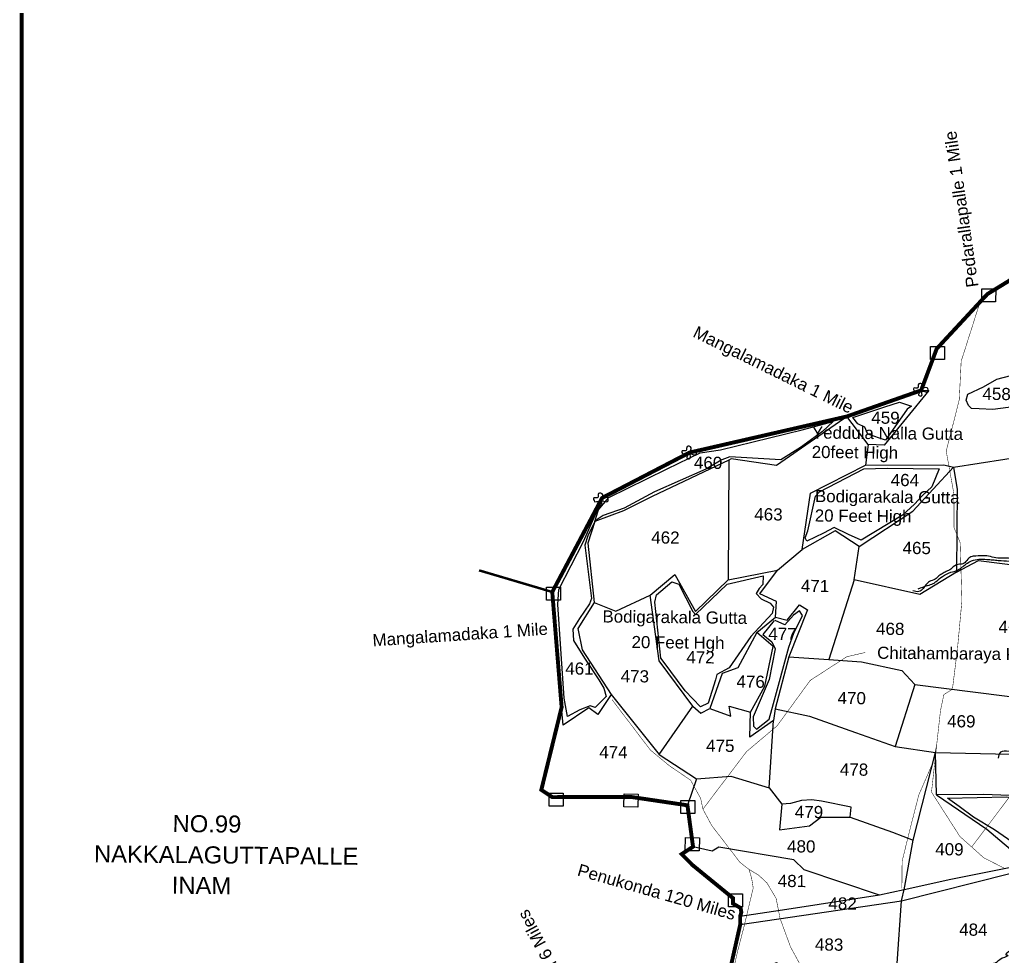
# Model space of a CAD drawing. Header units: feet. Extents: x 817754 to 828518, y 1577595 to 1585637.
# Drawn here: x 818823 to 820827, y 1580975 to 1582884 of the extents above; entities that cross this region are included whole.
import ezdxf
from ezdxf.enums import TextEntityAlignment as Align

# ---------------------------------------------------------------- set-up
doc = ezdxf.new("R2010")
doc.units = ezdxf.units.FT
doc.header["$LTSCALE"] = 15
doc.header["$MEASUREMENT"] = 0
doc.linetypes.add('HIDDEN2', pattern=[0.1875, 0.125, -0.0625])
for name, color, linetype in [('HILL', 17, 'Continuous'), ('PLOT', 7, 'Continuous'), ('PLOT NO', 7, 'Continuous'), ('ROADS', 6, 'HIDDEN2'), ('TANKS-STREAM', 4, 'Continuous'), ('TEXT', 1, 'Continuous'), ('VILLAGE STONES', 240, 'Continuous')]:
    doc.layers.add(name, color=color, linetype=linetype)
doc.layers.add('VILLAGE BOUNDRY', color=5, linetype='HIDDEN2', lineweight=100)
doc.styles.get("Standard").update_dxf_attribs({"font": 'arial.ttf'})
doc.linetypes.add('DOTS', pattern='A,1e-06,-3,["●",Standard,S=3,R=0,X=-1.25,Y=-1.25],-3', length=6.000001)

msp = doc.modelspace()

# ---------------------------------------------------------------- linework, layer by layer
at = {"layer": 'HILL', "lineweight": -2}
for points in [[(820756.9, 1582120.4), (820788.3, 1582135.6), (820815.7, 1582151.1), (820860.2, 1582162.8), (820884.6, 1582169.3), (820892.5, 1582165.4), (820897.2, 1582152.7), (820881.5, 1582118.9), (820859.2, 1582098.3), (820838.9, 1582093.2), (820807.9, 1582089.1), (820779.9, 1582090.8), (820764.4, 1582091.7), (820758.1, 1582097.6), (820753.4, 1582108.3), (820756.9, 1582120.4)], [(820522, 1582073.3), (820587.3, 1582094.5), (820617.6, 1582104.4), (820641.9, 1582096.1), (820633, 1582089.9), (820588.6, 1582026.8), (820553.1, 1582039.1), (820546.6, 1582053.5), (820532.7, 1582060.4), (820522, 1582073.3)], [(820004.3, 1581538.2), (820014.3, 1581521.3), (820019.5, 1581504.6), (819997.1, 1581481.8), (819986.6, 1581485.4), (819965.4, 1581477.6), (819940.4, 1581463.7), (819933.6, 1581500.8), (819920.6, 1581691.7), (819922.5, 1581722.8), (819973.2, 1581820.2), (819999.6, 1581880.2), (820025, 1581909.9), (820102, 1581948.3), (820143.9, 1581968.6), (820210.8, 1582001), (820252.3, 1582007.4), (820419, 1582047.8), (820482.3, 1582065), (820460.2, 1582044.5), (820415.6, 1582012), (820375.2, 1581986.7), (820271.3, 1581993), (820254.9, 1581986.9), (820222.4, 1581967.9), (820117.5, 1581921.3), (820055.7, 1581888.1), (820013.2, 1581873.2), (819996.9, 1581862.6), (819982.2, 1581831.6), (819975.5, 1581812.8), (819989.3, 1581704.4), (819985.2, 1581693.6), (819964.8, 1581663.8), (819951.2, 1581641.5), (819952.6, 1581618.8), (819975.1, 1581582.3), (820004.3, 1581538.2)], [(820446.3, 1581912.5), (820454.1, 1581921.6), (820544.6, 1581968.3), (820592.4, 1581969.5), (820698.2, 1581968.7), (820683, 1581932.1), (820664.2, 1581914.2), (820648, 1581896.8), (820623.4, 1581874.3), (820539.3, 1581822.8), (820513.7, 1581834.9), (820484.3, 1581848.7), (820462.3, 1581837.7), (820428.3, 1581821.4), (820425.2, 1581827.9), (820430.2, 1581841.8), (820446.3, 1581912.5)], [(820121.9, 1581711.9), (820153.1, 1581738), (820167.6, 1581733.3), (820196.1, 1581677.4), (820201.3, 1581671.6), (820265.7, 1581733.2), (820339.5, 1581750.7), (820338.9, 1581732.7), (820331.2, 1581724.7), (820325.4, 1581714.6), (820335.6, 1581703.8), (820353.5, 1581694.4), (820360.3, 1581686.4), (820358, 1581673.9), (820314, 1581626.5), (820270.2, 1581563.2), (820245.2, 1581549.3), (820241.9, 1581538.8), (820227.5, 1581490.8), (820211.8, 1581483.7), (820180.2, 1581516.3), (820135.3, 1581576.6), (820130.8, 1581582.7), (820118.4, 1581696.8), (820121.9, 1581711.9)], [(820362.1, 1581659.5), (820338.9, 1581630.7), (820357.2, 1581616), (820363.7, 1581601.8), (820351.8, 1581539.1), (820319.2, 1581462.9), (820319.8, 1581443.9), (820325.9, 1581438.2), (820351.8, 1581458), (820360.2, 1581490.1), (820391.6, 1581605), (820401.8, 1581633.5), (820419.4, 1581669.4), (820413.3, 1581679.3), (820401.4, 1581670.1), (820383.4, 1581650.6), (820364.1, 1581659.7)], [(820714.9, 1581297.3), (820836.3, 1581299.8), (820905.9, 1581287.1), (820961.6, 1581277.2), (821081.5, 1581316.2), (821116.8, 1581311.1), (821173.4, 1581306.2), (821242.4, 1581313.4), (821244.7, 1581291.4), (821227.7, 1581279.8), (821149, 1581263.4), (821100.9, 1581249.1), (820976.2, 1581182.1), (820934.1, 1581175.7), (820893.7, 1581174.6), (820873.2, 1581181.3), (820846.3, 1581208.2), (820811, 1581233.1), (820768, 1581258.6), (820739, 1581280.6), (820714.9, 1581297.3)]]:
    msp.add_lwpolyline(points, dxfattribs=at)
at = {"layer": 'PLOT', "lineweight": -2}
for points in [[(820627, 1581110.5), (820645, 1581211.8), (820690.8, 1581390.6), (820843.6, 1581386.8), (820890.5, 1581498.5), (820951.1, 1581565.4), (821036.6, 1581782.2), (821052.4, 1582017.4), (820928.4, 1582303.9), (820866.5, 1582367.5)], [(820661.5, 1582128.4), (820676.9, 1582128.2), (820585.9, 1582016.6), (820553.4, 1582018.2), (820509.8, 1582075.1)], [(820512.9, 1582076.2), (820366.6, 1581975.1), (820274, 1581988.9), (820269.4, 1581985.9), (820268, 1581742.2), (820368.5, 1581762.2), (820418.7, 1581804.1)], [(820553.4, 1582018.2), (820548, 1581976.1), (820707.8, 1581976.9), (820727.5, 1581971.8), (820884.3, 1581996.3), (820915.9, 1582052.4), (821052.4, 1582017.4)], [(820269.4, 1581985.9), (820112.9, 1581912.4), (820054.9, 1581882.9), (819996.4, 1581861.2), (820011.1, 1581909.2)], [(820535, 1581810.1), (820486.3, 1581842.4), (820418.7, 1581804.1), (820435.6, 1581919.2), (820548, 1581976.1)], [(820733.7, 1581758), (820658.6, 1581712.3), (820524.6, 1581742.4), (820535, 1581810.1), (820644.7, 1581882.2), (820727.5, 1581971.8)], [(820727.5, 1581971.8), (820734.9, 1581926.4), (820733.7, 1581758), (820778.4, 1581781.8), (820869.6, 1581770.2), (820931.1, 1581794.8), (821035.4, 1581779)], [(819996.4, 1581861.2), (819981.9, 1581817.3), (819994.9, 1581696), (820039.2, 1581678.7), (820109.1, 1581710.7), (820159.3, 1581753), (820201.7, 1581677.8), (820268, 1581742.2)], [(820326.2, 1581634.9), (820364.7, 1581666.4), (820366.6, 1581698.4), (820332.7, 1581714), (820368.5, 1581762.2)], [(820524.6, 1581742.4), (820473.3, 1581579.9)], [(820127.4, 1581386.5), (820195.8, 1581485), (820127.3, 1581577), (820109.1, 1581710.7)], [(819994.9, 1581696), (819961.3, 1581642.9), (819970.4, 1581599.8)], [(820364.7, 1581666.4), (820388.2, 1581660.4), (820413.7, 1581691.1), (820430.1, 1581681.2), (820391.4, 1581585.6), (820363.6, 1581479.6), (820360.3, 1581455.7), (820312.3, 1581421.8), (820313.5, 1581472.8)], [(820195.8, 1581485), (820212.5, 1581470.5), (820230.5, 1581480.2), (820273.4, 1581464.3), (820270.3, 1581485), (820313.5, 1581472.8), (820342.9, 1581525.8), (820359.9, 1581606.5), (820326.2, 1581634.9), (820288, 1581562.9), (820255.7, 1581551.7), (820230.5, 1581480.2)], [(819970.4, 1581599.8), (820029.8, 1581508.8), (820002.1, 1581468), (819984.1, 1581481.2), (819931.6, 1581445.9), (819928.5, 1581482.7)], [(820391.4, 1581585.6), (820473.3, 1581579.9), (820539.6, 1581575.3), (820622.3, 1581557.6), (820648.5, 1581529.1), (820608.6, 1581402.6)], [(821019.4, 1581537.7), (821006.6, 1581466.2), (820972.5, 1581447.7), (820969.6, 1581405.9), (820859.4, 1581302.4), (820788.7, 1581304.5), (820692.5, 1581304.4), (820690.8, 1581390.6)], [(820648.5, 1581529.1), (820890.5, 1581498.5)], [(820029.8, 1581508.8), (820127.4, 1581386.5), (820203.3, 1581336.4), (820185, 1581282.8)], [(820363.6, 1581479.6), (820433.6, 1581464.3), (820527.5, 1581431), (820608.6, 1581402.6), (820690.8, 1581390.6)], [(820203.3, 1581336.4), (820273.5, 1581342.4), (820351.6, 1581318.6), (820360.3, 1581455.7)], [(820351.6, 1581318.6), (820377.4, 1581285), (820372.5, 1581232.5), (820434, 1581240.9), (820456.9, 1581258.6), (820516.9, 1581258.9), (820519.1, 1581278.7), (820458.4, 1581291.5), (820438.9, 1581293.8), (820417.7, 1581292.7), (820395.3, 1581286.2), (820377.4, 1581285)], [(820692.5, 1581304.4), (820795.7, 1581234.3), (820870.3, 1581171.2), (820864.6, 1581160.3)], [(820516.9, 1581258.9), (820603.1, 1581228.3), (820645, 1581211.8)], [(820576.3, 1581099.8), (820422.9, 1581151), (820402.2, 1581171.6), (820249, 1581197.5), (820235.1, 1581189.3), (820196.4, 1581198.3)], [(821563.5, 1581130.1), (821530.5, 1581153.6), (821478.5, 1581204.9), (821451.6, 1581160.7), (821338.6, 1581173.6), (821258, 1581197.4), (821152.5, 1581195.5), (820988.2, 1581175.4), (820864.6, 1581160.3), (820722.2, 1581131.3), (820627, 1581110.5), (820576.3, 1581099.8), (820387.9, 1581070.3), (820292.5, 1581056.3)], [(820621.6, 1581088.4), (820842, 1581143.9), (820862.8, 1581145.3), (821048.9, 1581167.6), (821139.5, 1581176.6), (821253.7, 1581174.3), (821258, 1581197.4)], [(820292.6, 1581039.7), (820621.6, 1581088.4), (820627.7, 1581114.2)], [(820266.9, 1580925.4), (820367.5, 1580962.2), (820379.6, 1580909.3), (820612.7, 1580960.3), (820621.6, 1581088.4)]]:
    msp.add_lwpolyline(points, dxfattribs=at)
at = {"layer": 'ROADS', "lineweight": -2, "ltscale": 10, "const_width": 1}
for points in [[(820781.6, 1582308.5), (820763.6, 1582251.9), (820743.1, 1582187.6), (820739.2, 1582109.2), (820728.2, 1582065.7), (820712.6, 1582004.6), (820728.3, 1581917.5), (820728.4, 1581849.2), (820741, 1581818), (820744.6, 1581699.5), (820735.5, 1581600.7), (820725.3, 1581519.4), (820707.8, 1581508.4), (820700.9, 1581475.6), (820693.7, 1581410.5), (820685.9, 1581339.4), (820682.6, 1581309.6), (820740.4, 1581219.4), (820788.8, 1581176.1), (820832.3, 1581153.8)], [(820622.2, 1581113.3), (820622.7, 1581168.9), (820640.1, 1581239.2), (820656.6, 1581303.5), (820685.7, 1581370.5), (820693.2, 1581406.2)]]:
    msp.add_lwpolyline(points, dxfattribs=at)
at = {"layer": 'ROADS', "linetype": 'DOTS', "lineweight": -2, "ltscale": 0.15, "const_width": 1}
for points in [[(820417.8, 1580952.5), (820395.1, 1580994.3), (820380.1, 1581035.2), (820374, 1581051.7), (820365.8, 1581093.1), (820347.2, 1581124.5), (820330.4, 1581140.2), (820310.6, 1581152.1), (820292.2, 1581166.4), (820234.5, 1581241.6), (820216.6, 1581275), (820305.6, 1581392.3), (820367.9, 1581444.8), (820435.3, 1581537.3), (820509.6, 1581585.4), (820547.9, 1581594.3)], [(820216.6, 1581275), (820211.9, 1581296.9), (820191.5, 1581334), (820148.5, 1581363.1), (820109.4, 1581395.4), (820046.8, 1581477.6), (820031, 1581498.4)], [(820764.6, 1581197.8), (820817.7, 1581268.3), (820856.2, 1581319.5)], [(820248.3, 1580822.7), (820276.5, 1580914.4), (820276.7, 1580938.1), (820286.8, 1580983.3), (820299.8, 1581033.4), (820319.1, 1581114.3), (820315.9, 1581134.1), (820310.6, 1581152.1)]]:
    msp.add_lwpolyline(points, dxfattribs=at)
at = {"layer": 'TANKS-STREAM', "lineweight": -2}
for points in [[(821541.9, 1581158.6), (821556.1, 1581166.1), (821566.4, 1581173.1), (821585.3, 1581198.9), (821596.2, 1581209), (821602.5, 1581219.4), (821608.5, 1581226.4), (821613.7, 1581234.2), (821635.3, 1581259.4), (821646.2, 1581272.1), (821649.2, 1581290.7), (821653.8, 1581301.4), (821664.7, 1581309.8), (821675.5, 1581320.1), (821678.5, 1581330.8), (821696.2, 1581367.1), (821705, 1581391.4), (821692.9, 1581406.4), (821705.2, 1581409.5), (821715.6, 1581407.6), (821726.5, 1581410.6), (821738.4, 1581422.3), (821753.5, 1581442.4), (821768.2, 1581461.3), (821780.5, 1581471.1), (821801.5, 1581487.2), (821828.6, 1581525.6), (821852, 1581547.9), (821866.1, 1581563.6), (821876.7, 1581576.2), (821888.1, 1581591.9), (821902.8, 1581607.6), (821912.4, 1581613.8), (821922, 1581625.9), (821940.5, 1581657.2), (821958.8, 1581678.2), (821971.6, 1581693.9), (821984, 1581708.3), (821993.2, 1581723.5), (821997.8, 1581734.4), (822020.2, 1581754.5), (822030.4, 1581772.9), (822037, 1581793.6), (822043.4, 1581808.9), (822057.8, 1581845.3), (822064.1, 1581880.5), (822061.5, 1581899.1), (822060.8, 1581914.5), (822056.7, 1581956), (822049.2, 1581978.2), (822041.9, 1582013.5), (822033.4, 1582024.9), (822018.2, 1582047.7), (822005.1, 1582051), (822000.7, 1582064.6), (821992.9, 1582097.2), (821987.3, 1582120.7), (821981.4, 1582132.5), (821971.7, 1582155.6), (821958.8, 1582179.7), (821947.7, 1582196.6), (821943.8, 1582215.1), (821941.4, 1582248.6), (821941.6, 1582266.7), (821930.9, 1582287.1), (821913, 1582310.7), (821891.1, 1582333.1), (821856.9, 1582355.1), (821833.6, 1582377.5), (821820.6, 1582388.9), (821796.2, 1582400.5), (821778.2, 1582406.1), (821759.7, 1582411.2), (821739.8, 1582415.1), (821724.9, 1582415.2), (821706.7, 1582407.3), (821660.4, 1582386.1), (821633.7, 1582385), (821610.6, 1582379.8), (821591.6, 1582380.4), (821564.1, 1582389.3), (821553.2, 1582393.5), (821534.7, 1582396.4), (821519.4, 1582402.8), (821508.2, 1582413.3), (821499.6, 1582420.7), (821486.1, 1582423.5), (821465.3, 1582424.6), (821459, 1582428.8), (821451.8, 1582435.6), (821427.4, 1582441.7), (821409.4, 1582443.7), (821388.5, 1582443.9), (821344.2, 1582453), (821328.9, 1582447.8), (821314.6, 1582448.2), (821287.2, 1582445.7), (821275.7, 1582437.2), (821269.6, 1582429.7), (821258.4, 1582419.9), (821247.6, 1582416.2), (821239.6, 1582410), (821236.3, 1582398.6), (821234.6, 1582388.5), (821234.8, 1582381.2), (821240.8, 1582345.4), (821246.2, 1582325.6), (821244.5, 1582301.3), (821230.4, 1582269.5), (821222.7, 1582256.4), (821215, 1582246.3), (821206.7, 1582235.3), (821202.6, 1582225.2), (821192.3, 1582210.6), (821185.5, 1582196.4), (821173, 1582169.9), (821170.9, 1582158.3), (821166.7, 1582145.1), (821150.3, 1582128), (821144, 1582113.4), (821134.8, 1582103.9), (821128.1, 1582089.7), (821120.3, 1582073.1), (821110.5, 1582056.9), (821105.8, 1582050.4), (821101.2, 1582041.8), (821097.1, 1582035.3), (821092.9, 1582028.7), (821087.9, 1581989.3), (821081.7, 1581980.8), (821077.5, 1581963.6), (821075.8, 1581946.9), (821073.2, 1581934.7), (821072, 1581921.6), (821071.9, 1581909.4), (821072.3, 1581899.2), (821072.2, 1581890.6), (821070.5, 1581875.9), (821068.9, 1581863.8), (821067.7, 1581850.6), (821063.6, 1581842), (821060.5, 1581834.5), (821056.6, 1581809.9), (821050.8, 1581802.1), (821047.8, 1581797.1), (821040, 1581793.2), (821030.7, 1581791.8), (821019.5, 1581790.9), (821008.7, 1581791.3), (820996.5, 1581795.6), (820986.3, 1581797.7), (820973.8, 1581798.8), (820962.6, 1581801.7), (820949.6, 1581805.8), (820939.6, 1581803.7), (820933.4, 1581802.2), (820926.6, 1581804.1), (820891.7, 1581794.1), (820883.4, 1581790), (820871.1, 1581787.1), (820866.3, 1581784.7), (820855.8, 1581784.3), (820834.4, 1581786.5), (820821.4, 1581786.1), (820791.7, 1581791.4), (820772.9, 1581790.6), (820762.9, 1581789.2), (820746.6, 1581775), (820737.1, 1581773.6), (820723.8, 1581766), (820720, 1581762.8), (820715, 1581760.4), (820706.2, 1581755.7), (820697.9, 1581750.6), (820690.1, 1581743.7), (820678.3, 1581738.8), (820671.2, 1581732.1), (820668.4, 1581728.4), (820665.4, 1581724.4), (820657.1, 1581718.5), (820644.4, 1581720.1)], [(820655.2, 1581723.8), (820674.5, 1581730.8), (820686.3, 1581734.7), (820692.3, 1581739.1), (820704.9, 1581749.2), (820721.7, 1581757.6), (820735.5, 1581761.9), (820753.4, 1581774.7), (820764.4, 1581781.1), (820779.2, 1581784.2), (820795.4, 1581784), (820807.3, 1581783), (820818.8, 1581781.9), (820863.3, 1581777.4), (820875.2, 1581775.6), (820900.1, 1581789.3), (820917.9, 1581795.4), (820927.4, 1581798.5), (820934.2, 1581798.7), (820958.4, 1581797.7), (820972.9, 1581794.1), (820983.1, 1581792.7), (820995.1, 1581790.1), (821023.2, 1581786.3), (821036.4, 1581781.9), (821046.6, 1581773.9), (821050.2, 1581761.8), (821050.6, 1581746.9), (821042.5, 1581715.6), (821038.1, 1581701.9), (821035.2, 1581689.7), (821034.6, 1581675.2), (821030.5, 1581663.5), (821026.4, 1581654.3), (821021, 1581645.7), (821017.2, 1581637.7), (821012.8, 1581626.3), (821009.7, 1581612.1), (821004, 1581597.2), (820998.4, 1581582.3), (820991.5, 1581569.6), (820988.2, 1581559.4), (820985.6, 1581551.2), (820983.2, 1581538), (820979.6, 1581529.4), (820973.2, 1581514), (820969, 1581498.3), (820961.3, 1581472.7), (820949.4, 1581456.6), (820943.8, 1581451.4), (820928, 1581443.1), (820920.1, 1581433.2), (820903.2, 1581417.7), (820868.6, 1581406), (820860, 1581394.1), (820823.2, 1581390.8), (820818.4, 1581378.6)], [(821537.1, 1581129.5), (821534, 1581123.9), (821527.6, 1581118), (821521.6, 1581114.4), (821514.3, 1581108.5), (821509.4, 1581101.1), (821500.5, 1581089.9), (821489.7, 1581085.2), (821461.1, 1581054.5), (821438.4, 1581036.8), (821421.1, 1581016.6), (821411.6, 1581007.8), (821360.4, 1580933.4), (821359.5, 1580921.9), (821352.7, 1580912.6), (821343.5, 1580904.1), (821337, 1580896.2), (821332.6, 1580891.7), (821323.4, 1580886.1), (821315.8, 1580874.7), (821310.1, 1580864.8), (821296, 1580850), (821285.4, 1580841.8), (821274.3, 1580829.1), (821267.5, 1580816.8), (821256.3, 1580795.8), (821244.4, 1580787.6), (821236.5, 1580781.3), (821226.7, 1580766.1), (821219.9, 1580754.1), (821211.8, 1580745.3), (821215.4, 1580733.3), (821209.3, 1580712.8), (821207.1, 1580681.7), (821205.3, 1580662.7), (821204.9, 1580653.4), (821213.8, 1580629), (821215.5, 1580605.9), (821214.6, 1580597.9), (821211.3, 1580591.8), (821208.2, 1580579.8), (821204.4, 1580569.3), (821198.4, 1580561.4), (821198, 1580552.6), (821196.6, 1580542.7), (821191.9, 1580532), (821183.4, 1580516.3), (821177.7, 1580500.6), (821172.5, 1580491), (821166.5, 1580482.8), (821161.3, 1580475.8), (821158.3, 1580470.5), (821156.1, 1580464.7), (821153.4, 1580458.5), (821149.3, 1580449.2), (821123.6, 1580436.6), (821117.8, 1580423.3), (821116.2, 1580418.2), (821104.3, 1580409.8), (821091.6, 1580402.1), (821084.3, 1580396.6), (821078.3, 1580385.1), (821072.3, 1580379), (821064.5, 1580371.9), (821044.5, 1580352.8), (821037.8, 1580338.5), (821031.3, 1580331.1), (821022.7, 1580323.1), (821017.5, 1580317.8), (821008.8, 1580306.7), (821001.2, 1580296.8), (820994.4, 1580289.7), (820989.8, 1580282.8), (820984.6, 1580273.4), (820974.5, 1580259.4), (820969.3, 1580249.6), (820963.9, 1580242.1), (820953.9, 1580234.7), (820944.7, 1580226.3), (820933, 1580214.1), (820930.5, 1580207.4), (820929.1, 1580195.6), (820929.3, 1580186.8), (820930.8, 1580178.8), (820927.7, 1580166.5), (820924.2, 1580161.2), (820920.5, 1580147.3), (820915.6, 1580138), (820906.4, 1580126.8), (820900.4, 1580119.9), (820896.3, 1580112.5), (820893.3, 1580102.1), (820890, 1580095.1), (820887, 1580088.5), (820865.8, 1580073.5), (820857.2, 1580069.3), (820848.6, 1580064.6), (820839.4, 1580059.6), (820826, 1580056.2), (820815.2, 1580049.9), (820808.7, 1580045.2), (820794.9, 1580034.6), (820786.8, 1580029), (820776.3, 1580018.4), (820764.4, 1580010.5), (820758.7, 1580004.4), (820748.8, 1579994.4), (820738.8, 1579979.5), (820730.1, 1579966.5), (820723.5, 1579951.3), (820722, 1579936), (820721.8, 1579918.3), (820721.5, 1579911.6), (820722.3, 1579909.2), (820730.7, 1579899.8), (820732.5, 1579886.1), (820731.3, 1579878.9), (820728, 1579873.1), (820721.2, 1579859.2), (820716.8, 1579851), (820710.3, 1579838.2), (820702.4, 1579827), (820696.7, 1579819.3), (820689, 1579807), (820674.2, 1579794.3), (820645.3, 1579785.6), (820618.2, 1579780.8), (820611.6, 1579770.9), (820596.3, 1579769.2), (820582.4, 1579766.7), (820559.2, 1579759.7), (820537.2, 1579754.5), (820521.9, 1579753.1), (820499, 1579745.8), (820470.9, 1579745.8), (820453.1, 1579737.7), (820411.8, 1579740.2), (820388.9, 1579725.9), (820382.7, 1579722), (820365, 1579712.8), (820348.2, 1579701.7), (820322, 1579677), (820314.9, 1579668.5), (820295.9, 1579649.2), (820290.8, 1579641.5), (820287.9, 1579632.7), (820279.1, 1579609.2), (820262.8, 1579587.4), (820247, 1579559.2), (820242.8, 1579545.6), (820242.4, 1579531.2), (820242, 1579523.2), (820236.3, 1579516.3), (820229.8, 1579501.9), (820225.6, 1579484.3), (820221.7, 1579471.4), (820210.5, 1579452.3), (820207.7, 1579434.7), (820198.1, 1579417.2), (820192.4, 1579406.6), (820176.8, 1579387.5), (820164.1, 1579360.2), (820160.1, 1579349.9), (820143.2, 1579332.1), (820132.1, 1579304.5), (820117.9, 1579294.8), (820106.1, 1579277.8), (820089.7, 1579260), (820078.8, 1579247.7), (820069.7, 1579235.8), (820055, 1579221.4), (820044.6, 1579207.4), (820038.1, 1579202.7), (820024.3, 1579193), (820014.8, 1579186.7), (819987.4, 1579159.2), (819971.4, 1579147.8), (819963.2, 1579141.5), (819957.5, 1579128.7), (819932.8, 1579099), (819898.2, 1579073.7), (819885.1, 1579046.4), (819872.2, 1579039.2), (819861.9, 1579005.6), (819837.8, 1578993.5), (819824.7, 1578980), (819815.6, 1578966.4), (819813.5, 1578963), (819805.9, 1578952.1), (819797.6, 1578942.6), (819792.7, 1578935.1), (819779.5, 1578921.6)], [(821285.5, 1581055), (821276.5, 1581053.3), (821263.3, 1581054.9), (821242.2, 1581059), (821217, 1581063.5), (821206.2, 1581066.9), (821192.4, 1581070.7), (821181, 1581071.7), (821167.2, 1581070.9), (821156.3, 1581069.5), (821145.8, 1581069), (821140.3, 1581066.7), (821135.5, 1581061.3), (821129.1, 1581057.8), (821124.6, 1581056), (821104.1, 1581050.8), (821092.3, 1581043.1), (821081.4, 1581039.3), (821073.5, 1581031.6), (821058.1, 1581027.2), (821044.5, 1581021.4), (821036.9, 1581015.7), (821024, 1581013.1), (821009.8, 1581013), (820993.9, 1581014), (820983.4, 1581016.3), (820958.9, 1581017.7), (820929.1, 1581015.2), (820891.8, 1581013.5), (820857.9, 1581002.4), (820848.9, 1580995.6), (820843.3, 1580986.4), (820834.5, 1580978.3), (820837.7, 1580977.2), (820826.9, 1580971), (820811.7, 1580960.6), (820800, 1580959.8), (820783.7, 1580956.4), (820770.7, 1580953.5), (820739.7, 1580951.7), (820707.1, 1580941.2), (820686.9, 1580932.7), (820673.5, 1580922), (820669.5, 1580909.8), (820661.3, 1580898.1), (820657.5, 1580886.1)]]:
    msp.add_spline(points, degree=3, dxfattribs=at)
at = {"layer": 'VILLAGE BOUNDRY', "lineweight": -2, "ltscale": 25}
for points, const_width in [([(820266.9, 1580925.4), (820292.6, 1581039.7), (820292.5, 1581056.3), (820294.9, 1581064.6), (820293.5, 1581073.4), (820277.7, 1581082.6), (820278, 1581093.5), (820195.2, 1581161.1), (820173.2, 1581183.3), (820196.4, 1581198.3), (820185, 1581282.8), (820069.5, 1581299.9), (819909.5, 1581299.4), (819887.1, 1581314.2), (819928.5, 1581482.7), (819909.4, 1581717.5), (820011.1, 1581909.2), (820189.2, 1582001.6), (820509.8, 1582075.1), (820661.5, 1582128.4), (820693.2, 1582213.2), (820796.6, 1582324.6), (820866.5, 1582367.5)], 8), ([(819909.4, 1581717.5), (819760.1, 1581761.6)], 4.93)]:
    msp.add_lwpolyline(points, dxfattribs=dict(at, const_width=const_width))
at = {"layer": 'VILLAGE STONES', "color": 5, "const_width": 8}
msp.add_lwpolyline([(818827.5, 1585632.5), (828363.9, 1585632.5), (828363.9, 1577602.3), (818827.5, 1577602.3)], close=True, dxfattribs=at)
at = {"layer": 'VILLAGE STONES', "lineweight": -2}
for points in [[(820785.2, 1582335.6), (820813.7, 1582335.3), (820813.4, 1582308.7), (820785, 1582309)], [(820680.6, 1582217.8), (820709.1, 1582217.5), (820708.8, 1582191), (820680.4, 1582191.2)], [(819897.9, 1581727.3), (819926.4, 1581727), (819926.1, 1581700.5), (819897.6, 1581700.8)], [(819903.2, 1581307.5), (819931.6, 1581307.2), (819931.4, 1581280.7), (819902.9, 1581281)], [(820055.9, 1581306), (820084.3, 1581305.7), (820084.1, 1581279.1), (820055.6, 1581279.4)], [(820171.8, 1581292.6), (820200.3, 1581292.4), (820200, 1581265.8), (820171.5, 1581266.1)], [(820180.8, 1581216.9), (820209.3, 1581216.6), (820209, 1581190), (820180.5, 1581190.3)], [(820268.9, 1581102.5), (820297.3, 1581102.3), (820297.1, 1581075.7), (820268.6, 1581076)]]:
    msp.add_lwpolyline(points, close=True, dxfattribs=at)
for points in [[(820648.1, 1582124.6), (820646.7, 1582133), (820654.9, 1582133.6), (820656.5, 1582141.8), (820665, 1582138.9), (820663.9, 1582132.4), (820673.9, 1582133.8), (820674.6, 1582125.4), (820663, 1582126.4), (820662.4, 1582117.4), (820656.3, 1582118.7), (820658.1, 1582124.3), (820648.1, 1582124.6)], [(820175.9, 1581996.7), (820174.4, 1582005.1), (820182.6, 1582005.8), (820184.2, 1582014), (820192.7, 1582011.1), (820191.6, 1582004.5), (820201.6, 1582006), (820202.4, 1581997.5), (820190.8, 1581998.6), (820190.2, 1581989.6), (820184.1, 1581990.9), (820185.9, 1581996.4), (820175.9, 1581996.7)], [(819995.7, 1581900.9), (819994.2, 1581909.3), (820002.4, 1581910), (820004, 1581918.1), (820012.5, 1581915.2), (820011.4, 1581908.7), (820021.4, 1581910.1), (820022.2, 1581901.7), (820010.6, 1581902.7), (820010, 1581893.7), (820003.9, 1581895), (820005.6, 1581900.6), (819995.7, 1581900.9)]]:
    msp.add_spline(points, degree=3, dxfattribs=at)

# ---------------------------------------------------------------- texts
at = {"layer": 'PLOT NO', "linetype": 'Continuous', "lineweight": -2}
for s, rotation, p in [('Pedarallapalle 1 Mile ', 98.1735, (820778.6, 1582340.2)), ('Mangalamadaka 1 Mile ', 333.7895, (820194.2, 1582238.5)), ('Mangalamadaka 1 Mile ', 3.8345, (819543.7, 1581606.6)), ('Penukonda 120 Miles ', 344.0208, (819958.8, 1581140.2)), ('Krishnapuram 6 Miles ', 118.1509, (820017.3, 1580777.4))]:
    msp.add_text(s, height=24.806, rotation=rotation, dxfattribs=at).set_placement(p)
at = {"layer": 'PLOT NO', "lineweight": -2}
for s, p in [('458', (820815.4, 1582121.2)), ('459', (820588.8, 1582072.7)), ('460', (820227.1, 1581980.9)), ('464', (820628.4, 1581945.7)), ('463', (820350.2, 1581875.8)), ('462', (820140.1, 1581828.5)), ('465', (820652.5, 1581807.2)), ('471', (820445.2, 1581729.8)), ('467', (820848.1, 1581646.2)), ('477', (820378.8, 1581632.1)), ('468', (820598.5, 1581642.5)), ('472', (820211.7, 1581584.4)), ('461', (819964.8, 1581561.5)), ('473', (820077.8, 1581545.8)), ('476', (820313.9, 1581534.8)), ('470', (820520, 1581501.3)), ('469', (820743.4, 1581454)), ('474', (820034.1, 1581390.9)), ('475', (820252, 1581404.1)), ('478', (820524.7, 1581355.7)), ('479', (820432.8, 1581269.2)), ('480', (820417.1, 1581199.1)), ('409', (820719.2, 1581193.2)), ('481', (820398, 1581128.6)), ('482', (820501.3, 1581082.7)), ('484', (820768, 1581029.4)), ('483', (820473.9, 1580999))]:
    msp.add_text(s, height=24.81, rotation=359.4283, dxfattribs=at).set_placement(p, align=Align.MIDDLE_CENTER)
at = {"layer": 'TEXT', "color": 7, "lineweight": -2}
for s, p in [('Yeddula Nalla Gutta', (820438.7, 1582030.3)), ('20feet High', (820438.3, 1581990.7)), ('Bodigarakala Gutta', (820444.9, 1581900.7)), ('20 Feet High', (820444.5, 1581861.2)), ('Bodigarakala Gutta', (820011.7, 1581655.4)), ('20 Feet Hgh', (820071, 1581603.3)), ('Chitahambaraya Katta', (820571.7, 1581581.5))]:
    msp.add_text(s, height=24.643, rotation=359.4283, dxfattribs=at).set_placement(p)
at = {"layer": 'TEXT', "lineweight": -2}
for s, height, p in [('NO.99', 34.73, (819135.1, 1581228.4)), ('NAKKALAGUTTAPALLE', 34.728, (818974.8, 1581166.8)), ('INAM', 34.73, (819133.4, 1581102.7))]:
    msp.add_text(s, height=height, rotation=359.4283, dxfattribs=at).set_placement(p)

doc.saveas('drawing.dxf')
